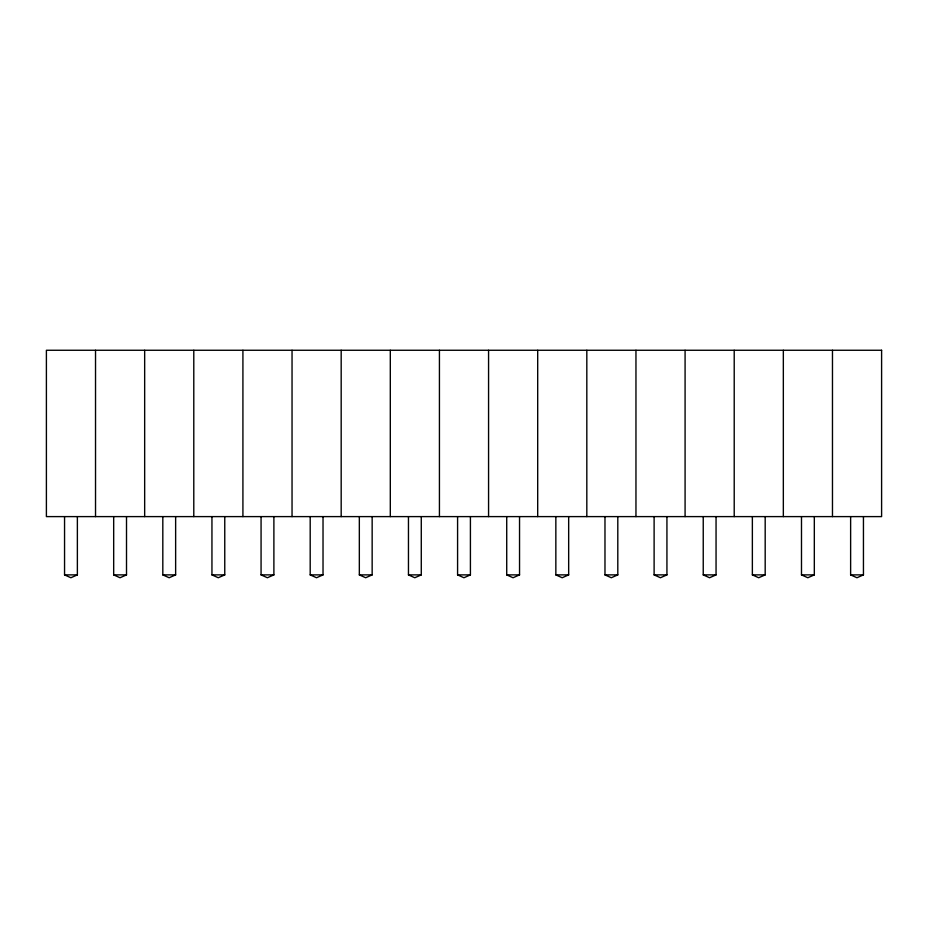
<?xml version="1.0" encoding="UTF-8"?>
<svg xmlns="http://www.w3.org/2000/svg" width="928" height="928" viewBox="0 0 928 928"><rect width="100%" height="100%" fill="white"/><g stroke="black" fill="none" stroke-linecap="round" stroke-linejoin="round"><path stroke-width="1.39" d="M77.372 516.606L77.372 574.884L70.888 577.738L64.554 574.884L64.554 516.606M126.51 516.606L126.51 574.884L120.025 577.738L113.68 574.884L113.68 516.606M175.636 516.606L175.636 574.884L169.151 577.738L162.818 574.884L162.818 516.606M224.762 516.606L224.762 574.884L218.277 577.738L211.944 574.884L211.944 516.606M273.888 516.606L273.888 574.884L267.403 577.738L261.07 574.884L261.07 516.606M323.025 516.606L323.025 574.884L316.541 577.738L310.196 574.884L310.196 516.606M372.151 516.606L372.151 574.884L365.667 577.738L359.333 574.884L359.333 516.606M421.277 516.606L421.277 574.884L414.793 577.738L408.459 574.884L408.459 516.606M470.415 516.606L470.415 574.884L463.93 577.738L457.585 574.884L457.585 516.606M519.541 516.606L519.541 574.884L513.056 577.738L506.723 574.884L506.723 516.606M568.667 516.606L568.667 574.884L562.182 577.738L555.849 574.884L555.849 516.606M617.804 516.606L617.804 574.884L611.308 577.738L604.975 574.884L604.975 516.606M666.93 516.606L666.93 574.884L660.446 577.738L654.112 574.884L654.112 516.606M716.056 516.606L716.056 574.884L709.572 577.738L703.238 574.884L703.238 516.606M765.182 516.606L765.182 574.884L758.698 577.738L752.364 574.884L752.364 516.606M814.32 516.606L814.32 574.884L807.836 577.738L801.49 574.884L801.49 516.606M863.446 516.606L863.446 574.884L856.962 577.738L850.628 574.884L850.628 516.606M64.554 574.884L77.372 574.884M113.68 574.884L126.51 574.884M162.818 574.884L175.636 574.884M211.944 574.884L224.762 574.884M261.07 574.884L273.888 574.884M310.196 574.884L323.025 574.884M359.333 574.884L372.151 574.884M408.459 574.884L421.277 574.884M457.585 574.884L470.415 574.884M506.723 574.884L519.541 574.884M555.849 574.884L568.667 574.884M604.975 574.884L617.804 574.884M654.112 574.884L666.93 574.884M703.238 574.884L716.056 574.884M752.364 574.884L765.182 574.884M801.49 574.884L814.32 574.884M850.628 574.884L863.446 574.884M832.474 350.262L832.474 516.606M783.336 350.262L783.336 516.606M734.21 350.262L734.21 516.606M685.084 350.262L685.084 516.606M635.958 350.262L635.958 516.606M586.821 350.262L586.821 516.606M537.695 350.262L537.695 516.606M488.569 350.262L488.569 516.606M439.431 350.262L439.431 516.606M390.305 350.262L390.305 516.606M341.179 350.262L341.179 516.606M292.042 350.262L292.042 516.606M242.916 350.262L242.916 516.606M193.79 350.262L193.79 516.606M144.664 350.262L144.664 516.606M95.526 350.262L95.526 516.606M881.6 350.262L46.4 350.262L46.4 516.606L881.6 516.606L881.6 350.262"/></g></svg>
